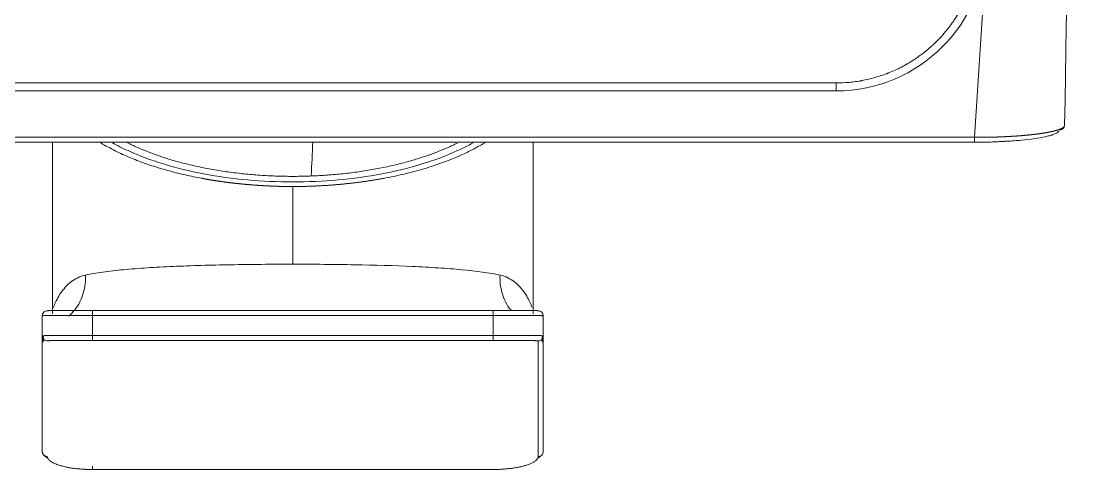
# Model space of a CAD drawing. Header units: millimetres. Extents: x 2433 to 4809, y -10272 to -6912.
# Drawn here: x 3335.7 to 3441.8, y -7351.7 to -7306.9 of the extents above; entities that cross this region are included whole.
import ezdxf

# ---------------------------------------------------------------- set-up
doc = ezdxf.new("R2010")
doc.units = ezdxf.units.MM

msp = doc.modelspace()

# ---------------------------------------------------------------- linework, layer by layer
at = {"linetype": 'Continuous', "lineweight": 13, "extrusion": (-1.22465e-16, -1, 0)}
for p, q in [((3430.8, -7318.46), (3438.3, -7201.64)), ((3416.99, -7313.03), (3272, -7313.03)), ((3416.99, -7313.82), (3416.99, -7313.03)), ((3269.77, -7318.46), (3430.8, -7318.46)), ((3362.76, -7331.14), (3362.76, -7323.37)), ((3342.76, -7336.26), (3342.76, -7338.26)), ((3382.76, -7336.26), (3342.76, -7336.26)), ((3382.76, -7336.26), (3382.76, -7338.26)), ((3382.76, -7338.26), (3342.76, -7338.26)), ((3342.76, -7338.76), (3382.76, -7338.76)), ((3387.26, -7338.8), (3387.26, -7350.35))]:
    msp.add_line(p, q, dxfattribs=at)
at = {"linetype": 'Continuous', "lineweight": 18, "extrusion": (-1.22465e-16, -1, 0)}
for p, q in [((3271.73, -7313.82), (3416.99, -7313.82)), ((3269.43, -7318.95), (3430.94, -7318.95)), ((3338.76, -7318.96), (3338.76, -7336.1)), ((3386.76, -7336.1), (3386.76, -7318.96)), ((3430.8, -7318.95), (3430.8, -7318.95)), ((3382.76, -7335.76), (3342.76, -7335.76)), ((3337.76, -7336.3), (3337.76, -7338.3)), ((3387.76, -7338.3), (3387.76, -7336.3)), ((3382.76, -7351.65), (3342.76, -7351.65))]:
    msp.add_line(p, q, dxfattribs=at)
at = {"linetype": 'Continuous', "lineweight": 18}
msp.add_ellipse((3416.99, -7298.82), major_axis=(15, 0), ratio=0.999848, start_param=4.712389, end_param=6.283185, dxfattribs=at)
at = {"linetype": 'Continuous', "lineweight": 13}
msp.add_ellipse((3361.23, -7305.29), major_axis=(0, 37), ratio=0.102519, start_param=4.23498, end_param=4.334209, dxfattribs=at)
at = {"linetype": 'Continuous', "lineweight": 18}
for points, knots in [([(3439.8, -7317.23), (3440.26, -7290.66), (3440.66, -7267.74), (3441.16, -7238.83), (3441.31, -7230.11), (3441.52, -7218.39), (3441.58, -7214.71), (3441.66, -7210.4), (3441.67, -7209.55), (3441.7, -7208.3), (3441.7, -7207.89), (3441.72, -7207.06), (3441.72, -7206.65), (3441.74, -7205.84), (3441.75, -7205.44), (3441.76, -7204.64), (3441.77, -7204.26), (3441.79, -7203.11), (3441.8, -7202.37), (3441.81, -7201.64)], [0, 0, 0, 0, 0.5, 0.5, 0.75, 0.75, 0.875, 0.875, 0.90625, 0.90625, 0.921875, 0.921875, 0.9375, 0.9375, 0.953125, 0.953125, 0.96875, 0.96875, 1, 1, 1, 1]), ([(3430.8, -7318.46), (3430.81, -7318.46), (3430.84, -7318.46), (3430.89, -7318.46), (3430.94, -7318.46), (3430.98, -7318.46), (3431.03, -7318.46), (3431.08, -7318.46), (3431.13, -7318.46), (3431.17, -7318.46), (3431.22, -7318.46), (3431.27, -7318.46), (3431.32, -7318.46), (3431.37, -7318.46), (3431.41, -7318.46), (3431.46, -7318.46), (3431.51, -7318.46), (3431.56, -7318.46), (3431.61, -7318.46), (3431.66, -7318.46), (3431.71, -7318.46), (3431.75, -7318.46), (3431.8, -7318.46), (3431.85, -7318.46), (3431.9, -7318.46), (3431.95, -7318.46), (3432, -7318.46), (3432.05, -7318.45), (3432.1, -7318.45), (3432.15, -7318.45), (3432.2, -7318.45), (3432.25, -7318.45), (3432.3, -7318.45), (3432.35, -7318.45), (3432.4, -7318.45), (3432.45, -7318.45), (3432.5, -7318.44), (3432.55, -7318.44), (3432.6, -7318.44), (3432.65, -7318.44), (3432.7, -7318.44), (3432.75, -7318.44), (3432.8, -7318.44), (3432.85, -7318.43), (3432.9, -7318.43), (3432.95, -7318.43), (3433, -7318.43), (3433.05, -7318.43), (3433.1, -7318.43), (3433.15, -7318.42), (3433.2, -7318.42), (3433.25, -7318.42), (3433.3, -7318.42), (3433.35, -7318.42), (3433.4, -7318.42), (3433.45, -7318.41), (3433.5, -7318.41), (3433.55, -7318.41), (3433.6, -7318.41), (3433.65, -7318.4), (3433.71, -7318.4), (3433.76, -7318.4), (3433.81, -7318.4), (3433.86, -7318.4), (3433.91, -7318.39), (3433.96, -7318.39), (3434.01, -7318.39), (3434.06, -7318.39), (3434.11, -7318.38), (3434.16, -7318.38), (3434.21, -7318.38), (3434.26, -7318.37), (3434.31, -7318.37), (3434.36, -7318.37), (3434.41, -7318.37), (3434.46, -7318.36), (3434.51, -7318.36), (3434.56, -7318.36), (3434.61, -7318.35), (3434.66, -7318.35), (3434.71, -7318.35), (3434.76, -7318.34), (3434.81, -7318.34), (3434.86, -7318.34), (3434.91, -7318.33), (3434.96, -7318.33), (3435.01, -7318.33), (3435.05, -7318.32), (3435.1, -7318.32), (3435.15, -7318.32), (3435.2, -7318.31), (3435.25, -7318.31), (3435.3, -7318.31), (3435.35, -7318.3), (3435.4, -7318.3), (3435.44, -7318.3), (3435.49, -7318.29), (3435.54, -7318.29), (3435.59, -7318.28), (3435.64, -7318.28), (3435.68, -7318.28), (3435.73, -7318.27), (3435.78, -7318.27), (3435.83, -7318.26), (3435.87, -7318.26), (3435.92, -7318.25), (3435.97, -7318.25), (3436.01, -7318.25), (3436.06, -7318.24), (3436.11, -7318.24), (3436.15, -7318.23), (3436.2, -7318.23), (3436.24, -7318.22), (3436.29, -7318.22), (3436.33, -7318.21), (3436.38, -7318.21), (3436.42, -7318.2), (3436.47, -7318.2), (3436.51, -7318.19), (3436.56, -7318.19), (3436.6, -7318.18), (3436.65, -7318.18), (3436.69, -7318.17), (3436.73, -7318.17), (3436.78, -7318.16), (3436.82, -7318.16), (3436.86, -7318.15), (3436.9, -7318.15), (3436.95, -7318.14), (3436.99, -7318.14), (3437.03, -7318.13), (3437.07, -7318.13), (3437.11, -7318.12), (3437.17, -7318.11), (3437.23, -7318.11), (3437.29, -7318.1), (3437.36, -7318.09), (3437.43, -7318.08), (3437.5, -7318.07), (3437.56, -7318.06), (3437.63, -7318.05), (3437.69, -7318.04), (3437.76, -7318.03), (3437.82, -7318.02), (3437.88, -7318.01), (3437.94, -7318), (3438, -7317.99), (3438.06, -7317.98), (3438.12, -7317.96), (3438.17, -7317.95), (3438.23, -7317.94), (3438.28, -7317.93), (3438.34, -7317.92), (3438.39, -7317.91), (3438.44, -7317.9), (3438.5, -7317.89), (3438.55, -7317.88), (3438.6, -7317.87), (3438.64, -7317.86), (3438.69, -7317.85), (3438.74, -7317.83), (3438.78, -7317.82), (3438.83, -7317.81), (3438.87, -7317.8), (3438.91, -7317.79), (3438.95, -7317.78), (3439, -7317.77), (3439.03, -7317.75), (3439.07, -7317.74), (3439.11, -7317.73), (3439.15, -7317.72), (3439.18, -7317.71), (3439.22, -7317.7), (3439.25, -7317.68), (3439.28, -7317.67), (3439.31, -7317.66), (3439.34, -7317.65), (3439.37, -7317.63), (3439.4, -7317.62), (3439.43, -7317.61), (3439.45, -7317.6), (3439.48, -7317.59), (3439.5, -7317.57), (3439.52, -7317.56), (3439.55, -7317.55), (3439.57, -7317.54), (3439.59, -7317.52), (3439.61, -7317.51), (3439.62, -7317.5), (3439.64, -7317.48), (3439.66, -7317.47), (3439.67, -7317.46), (3439.69, -7317.45), (3439.7, -7317.43), (3439.71, -7317.42), (3439.72, -7317.41), (3439.74, -7317.39), (3439.75, -7317.38), (3439.75, -7317.37), (3439.76, -7317.36), (3439.76, -7317.36)], [0, 0, 0, 0, 0.00352, 0.00705, 0.010589, 0.014138, 0.017698, 0.021266, 0.024845, 0.028432, 0.03203, 0.035636, 0.039252, 0.042878, 0.046512, 0.050156, 0.053809, 0.057471, 0.061141, 0.064821, 0.068509, 0.072207, 0.075913, 0.079628, 0.083351, 0.087083, 0.090823, 0.094572, 0.098329, 0.102095, 0.105869, 0.109651, 0.113442, 0.117241, 0.121047, 0.124862, 0.128685, 0.132516, 0.136355, 0.140202, 0.144057, 0.147919, 0.15179, 0.155668, 0.159554, 0.163447, 0.167349, 0.171258, 0.175174, 0.179099, 0.183031, 0.18697, 0.190917, 0.194871, 0.198833, 0.202803, 0.20678, 0.210764, 0.214756, 0.218756, 0.222763, 0.226777, 0.230799, 0.234828, 0.238865, 0.242909, 0.24696, 0.251019, 0.255086, 0.25916, 0.263241, 0.26733, 0.271426, 0.275529, 0.279639, 0.283756, 0.28788, 0.292011, 0.296148, 0.300292, 0.304442, 0.308599, 0.312762, 0.316931, 0.321106, 0.325287, 0.329474, 0.333667, 0.337866, 0.34207, 0.346279, 0.350494, 0.354715, 0.35894, 0.363171, 0.367406, 0.371646, 0.375892, 0.380142, 0.384396, 0.388655, 0.392918, 0.397186, 0.401458, 0.405734, 0.410014, 0.414298, 0.418586, 0.422877, 0.427173, 0.431471, 0.435774, 0.440079, 0.444388, 0.4487, 0.453015, 0.457334, 0.461655, 0.465979, 0.470306, 0.474636, 0.478968, 0.483303, 0.48764, 0.49198, 0.496322, 0.500666, 0.505013, 0.509362, 0.513712, 0.518065, 0.52242, 0.526776, 0.531135, 0.538623, 0.54611, 0.553596, 0.561081, 0.568564, 0.576044, 0.583522, 0.590997, 0.598469, 0.605937, 0.613401, 0.62086, 0.628315, 0.635763, 0.643206, 0.650643, 0.658073, 0.665495, 0.67291, 0.680316, 0.687713, 0.695101, 0.702479, 0.709846, 0.717203, 0.724548, 0.731881, 0.739201, 0.746508, 0.753801, 0.761081, 0.768345, 0.775594, 0.782828, 0.790044, 0.797244, 0.804427, 0.811592, 0.818738, 0.825866, 0.832976, 0.840068, 0.847141, 0.854196, 0.861233, 0.868252, 0.875252, 0.882233, 0.889195, 0.896139, 0.903063, 0.909968, 0.916854, 0.92372, 0.930565, 0.937391, 0.944196, 0.950981, 0.957744, 0.964487, 0.971207, 0.977906, 0.984582, 0.991236, 0.997866, 1, 1, 1, 1]), ([(3430.8, -7318.95), (3430.92, -7318.95), (3431.13, -7318.95), (3431.54, -7318.94), (3431.7, -7318.94), (3431.96, -7318.94), (3432.05, -7318.94), (3432.19, -7318.93), (3432.26, -7318.93), (3432.35, -7318.93), (3432.4, -7318.93), (3432.42, -7318.93), (3432.43, -7318.93), (3432.44, -7318.93), (3432.44, -7318.93), (3432.65, -7318.92), (3432.89, -7318.91), (3433.29, -7318.89), (3433.43, -7318.89), (3433.64, -7318.88), (3433.75, -7318.87), (3433.89, -7318.86), (3433.95, -7318.86), (3433.98, -7318.86), (3434, -7318.86), (3434.01, -7318.86), (3434.54, -7318.82), (3435.04, -7318.79), (3435.97, -7318.7), (3436.4, -7318.65), (3437.19, -7318.53), (3437.55, -7318.47), (3438.01, -7318.37), (3438.22, -7318.32), (3438.44, -7318.25), (3438.55, -7318.22), (3438.6, -7318.2), (3438.62, -7318.2), (3438.63, -7318.19), (3438.64, -7318.19), (3438.64, -7318.19), (3438.73, -7318.16), (3438.82, -7318.12), (3438.94, -7318.07), (3438.98, -7318.05), (3439.04, -7318.01), (3439.07, -7318), (3439.1, -7317.98), (3439.11, -7317.97), (3439.12, -7317.96), (3439.12, -7317.96), (3439.13, -7317.96), (3439.13, -7317.96), (3439.19, -7317.91), (3439.23, -7317.87), (3439.25, -7317.84)], [0, 0, 0, 0, 0.067622, 0.067622, 0.101434, 0.101434, 0.118339, 0.118339, 0.126792, 0.131018, 0.133132, 0.134188, 0.134716, 0.134716, 0.135245, 0.135245, 0.202867, 0.202867, 0.236678, 0.236678, 0.253584, 0.262037, 0.266263, 0.268376, 0.268376, 0.27049, 0.27049, 0.405734, 0.405734, 0.540979, 0.540979, 0.676224, 0.676224, 0.743846, 0.777658, 0.794563, 0.803016, 0.807242, 0.809356, 0.809356, 0.811469, 0.811469, 0.879091, 0.879091, 0.912902, 0.912902, 0.929808, 0.938261, 0.942487, 0.9446, 0.945657, 0.945657, 0.946714, 0.946714, 1, 1, 1, 1]), ([(3439.3, -7317.72), (3439.35, -7317.72), (3439.48, -7317.7), (3439.66, -7317.59), (3439.73, -7317.47), (3439.78, -7317.35), (3439.8, -7317.29), (3439.8, -7317.23)], [0, 0, 0, 0, 0.25, 0.5, 0.75, 0.75, 1, 1, 1, 1]), ([(3338.26, -7335.8), (3338.2, -7335.8), (3338.07, -7335.82), (3337.89, -7335.93), (3337.78, -7336.11), (3337.76, -7336.24), (3337.76, -7336.3)], [0, 0, 0, 0, 0.249368, 0.499579, 0.749789, 1, 1, 1, 1]), ([(3342.76, -7335.76), (3342.75, -7335.76), (3342.72, -7335.76), (3342.69, -7335.76), (3342.66, -7335.76), (3342.63, -7335.76), (3342.59, -7335.76), (3342.56, -7335.76), (3342.52, -7335.76), (3342.49, -7335.76), (3342.45, -7335.76), (3342.41, -7335.76), (3342.38, -7335.76), (3342.34, -7335.76), (3342.3, -7335.76), (3342.26, -7335.76), (3342.22, -7335.76), (3342.18, -7335.76), (3342.14, -7335.76), (3342.1, -7335.76), (3342.05, -7335.76), (3342.01, -7335.76), (3341.97, -7335.76), (3341.92, -7335.76), (3341.88, -7335.76), (3341.84, -7335.76), (3341.79, -7335.76), (3341.74, -7335.76), (3341.7, -7335.76), (3341.65, -7335.76), (3341.6, -7335.76), (3341.55, -7335.76), (3341.51, -7335.76), (3341.46, -7335.76), (3341.41, -7335.76), (3341.36, -7335.76), (3341.31, -7335.76), (3341.26, -7335.76), (3341.21, -7335.76), (3341.15, -7335.76), (3341.1, -7335.76), (3340.93, -7335.76), (3340.64, -7335.76), (3340.26, -7335.76), (3339.89, -7335.76), (3339.63, -7335.76), (3339.44, -7335.76), (3339.32, -7335.76), (3339.21, -7335.76), (3339.1, -7335.77), (3339.02, -7335.77), (3338.95, -7335.77), (3338.89, -7335.77), (3338.8, -7335.77), (3338.69, -7335.77), (3338.59, -7335.77), (3338.5, -7335.78), (3338.42, -7335.78), (3338.35, -7335.78), (3338.32, -7335.79), (3338.3, -7335.79), (3338.29, -7335.79), (3338.29, -7335.79)], [0, 0, 0, 0, 0.004778, 0.009653, 0.014626, 0.019696, 0.024863, 0.030128, 0.03549, 0.040949, 0.046506, 0.05216, 0.057912, 0.06376, 0.069706, 0.075749, 0.081889, 0.088127, 0.094461, 0.100893, 0.107423, 0.114049, 0.120773, 0.127594, 0.134512, 0.141528, 0.148641, 0.155851, 0.163159, 0.170563, 0.178066, 0.185665, 0.193362, 0.201156, 0.209047, 0.217036, 0.225122, 0.233306, 0.241586, 0.249964, 0.258439, 0.267012, 0.335403, 0.403724, 0.47198, 0.540208, 0.567717, 0.595193, 0.622639, 0.650058, 0.677451, 0.688975, 0.70834, 0.735553, 0.770624, 0.813555, 0.853761, 0.893965, 0.934162, 0.974347, 0.988598, 1, 1, 1, 1]), ([(3387.21, -7335.79), (3387.2, -7335.79), (3387.2, -7335.79), (3387.19, -7335.79), (3387.18, -7335.79), (3387.18, -7335.79), (3387.17, -7335.79), (3387.16, -7335.78), (3387.15, -7335.78), (3387.13, -7335.78), (3387.12, -7335.78), (3387.11, -7335.78), (3387.09, -7335.78), (3387.08, -7335.78), (3387.06, -7335.78), (3387.05, -7335.78), (3387.03, -7335.78), (3387.01, -7335.78), (3386.99, -7335.78), (3386.97, -7335.78), (3386.95, -7335.78), (3386.93, -7335.77), (3386.9, -7335.77), (3386.88, -7335.77), (3386.85, -7335.77), (3386.83, -7335.77), (3386.8, -7335.77), (3386.77, -7335.77), (3386.74, -7335.77), (3386.7, -7335.77), (3386.67, -7335.77), (3386.64, -7335.77), (3386.6, -7335.77), (3386.56, -7335.77), (3386.52, -7335.77), (3386.48, -7335.77), (3386.44, -7335.77), (3386.4, -7335.77), (3386.36, -7335.76), (3386.31, -7335.76), (3386.26, -7335.76), (3386.21, -7335.76), (3386.16, -7335.76), (3386.11, -7335.76), (3386.05, -7335.76), (3386, -7335.76), (3385.94, -7335.76), (3385.88, -7335.76), (3385.82, -7335.76), (3385.76, -7335.76), (3385.69, -7335.76), (3385.62, -7335.76), (3385.54, -7335.76), (3385.46, -7335.76), (3385.37, -7335.76), (3385.23, -7335.76), (3385.01, -7335.76), (3384.66, -7335.76), (3384.37, -7335.76), (3384.2, -7335.76), (3384.19, -7335.76), (3384.18, -7335.76), (3384.17, -7335.76), (3384.16, -7335.76), (3384.15, -7335.76), (3384.14, -7335.76), (3384.12, -7335.76), (3384.1, -7335.76), (3384.09, -7335.76), (3384.07, -7335.76), (3384.05, -7335.76), (3384.03, -7335.76), (3384.01, -7335.76), (3383.98, -7335.76), (3383.96, -7335.76), (3383.93, -7335.76), (3383.9, -7335.76), (3383.88, -7335.76), (3383.85, -7335.76), (3383.82, -7335.76), (3383.78, -7335.76), (3383.75, -7335.76), (3383.72, -7335.76), (3383.68, -7335.76), (3383.64, -7335.76), (3383.6, -7335.76), (3383.56, -7335.76), (3383.52, -7335.76), (3383.48, -7335.76), (3383.44, -7335.76), (3383.39, -7335.76), (3383.35, -7335.76), (3383.3, -7335.76), (3383.25, -7335.76), (3383.2, -7335.76), (3383.15, -7335.76), (3383.1, -7335.76), (3383.04, -7335.76), (3382.99, -7335.76), (3382.93, -7335.76), (3382.87, -7335.76), (3382.82, -7335.76), (3382.78, -7335.76), (3382.76, -7335.76)], [0, 0, 0, 0, 0.004939, 0.01221, 0.019612, 0.027144, 0.034807, 0.0426, 0.050524, 0.058578, 0.066763, 0.075078, 0.083524, 0.0921, 0.100806, 0.109643, 0.11861, 0.127707, 0.136934, 0.146292, 0.15578, 0.165398, 0.175146, 0.185024, 0.195032, 0.20517, 0.215437, 0.225834, 0.23636, 0.247016, 0.257801, 0.268715, 0.279758, 0.290929, 0.30223, 0.313659, 0.325218, 0.336905, 0.348721, 0.360665, 0.372739, 0.384942, 0.397275, 0.409738, 0.42233, 0.435054, 0.447909, 0.460897, 0.474017, 0.48727, 0.500658, 0.516013, 0.531372, 0.546736, 0.562104, 0.583758, 0.625453, 0.687214, 0.769038, 0.770166, 0.771486, 0.772997, 0.774701, 0.776596, 0.778684, 0.780963, 0.783433, 0.786096, 0.788951, 0.791997, 0.795235, 0.798665, 0.802287, 0.8061, 0.810105, 0.814302, 0.818691, 0.823271, 0.828043, 0.833006, 0.838162, 0.843508, 0.849046, 0.854776, 0.860697, 0.866809, 0.873113, 0.879608, 0.886294, 0.893172, 0.900241, 0.907501, 0.914953, 0.922596, 0.93043, 0.938455, 0.946672, 0.95508, 0.96368, 0.972472, 0.981456, 0.990632, 1, 1, 1, 1]), ([(3387.76, -7336.3), (3387.76, -7336.24), (3387.73, -7336.11), (3387.62, -7335.93), (3387.44, -7335.82), (3387.31, -7335.8), (3387.26, -7335.8)], [0, 0, 0, 0, 0.250144, 0.50029, 0.750436, 1, 1, 1, 1]), ([(3342.76, -7336.26), (3342.54, -7336.26), (3342.33, -7336.26), (3341.92, -7336.26), (3341.72, -7336.26), (3341.34, -7336.26), (3341.15, -7336.26), (3340.78, -7336.26), (3340.61, -7336.26), (3340.28, -7336.26), (3340.12, -7336.26), (3339.81, -7336.26), (3339.67, -7336.26), (3339.4, -7336.26), (3339.28, -7336.26), (3339.04, -7336.27), (3338.93, -7336.27), (3338.73, -7336.27), (3338.64, -7336.27), (3338.47, -7336.27), (3338.39, -7336.27), (3338.25, -7336.27), (3338.19, -7336.28), (3338.08, -7336.28), (3338.03, -7336.28), (3337.94, -7336.28), (3337.91, -7336.28), (3337.87, -7336.28), (3337.86, -7336.29), (3337.85, -7336.29)], [0, 0, 0, 0, 0.075023, 0.075023, 0.150046, 0.150046, 0.225069, 0.225069, 0.300092, 0.300092, 0.375115, 0.375115, 0.450138, 0.450138, 0.525161, 0.525161, 0.600184, 0.600184, 0.675207, 0.675207, 0.75023, 0.75023, 0.825253, 0.825253, 0.900276, 0.900276, 0.975299, 0.975299, 1, 1, 1, 1]), ([(3387.66, -7336.29), (3387.66, -7336.29), (3387.65, -7336.29), (3387.64, -7336.28), (3387.63, -7336.28), (3387.63, -7336.28), (3387.62, -7336.28), (3387.61, -7336.28), (3387.6, -7336.28), (3387.59, -7336.28), (3387.58, -7336.28), (3387.56, -7336.28), (3387.55, -7336.28), (3387.54, -7336.28), (3387.53, -7336.28), (3387.52, -7336.28), (3387.5, -7336.28), (3387.49, -7336.28), (3387.48, -7336.28), (3387.46, -7336.28), (3387.45, -7336.28), (3387.43, -7336.28), (3387.42, -7336.28), (3387.4, -7336.28), (3387.39, -7336.28), (3387.37, -7336.28), (3387.35, -7336.28), (3387.34, -7336.28), (3387.32, -7336.27), (3387.3, -7336.27), (3387.28, -7336.27), (3387.26, -7336.27), (3387.24, -7336.27), (3387.22, -7336.27), (3387.2, -7336.27), (3387.18, -7336.27), (3387.16, -7336.27), (3387.14, -7336.27), (3387.12, -7336.27), (3387.09, -7336.27), (3387.07, -7336.27), (3387.05, -7336.27), (3387.02, -7336.27), (3387, -7336.27), (3386.97, -7336.27), (3386.95, -7336.27), (3386.92, -7336.27), (3386.9, -7336.27), (3386.87, -7336.27), (3386.84, -7336.27), (3386.81, -7336.27), (3386.79, -7336.27), (3386.76, -7336.27), (3386.73, -7336.27), (3386.7, -7336.27), (3386.67, -7336.27), (3386.64, -7336.27), (3386.61, -7336.27), (3386.57, -7336.27), (3386.54, -7336.27), (3386.51, -7336.27), (3386.48, -7336.27), (3386.44, -7336.26), (3386.41, -7336.26), (3386.37, -7336.26), (3386.34, -7336.26), (3386.3, -7336.26), (3386.27, -7336.26), (3386.23, -7336.26), (3386.19, -7336.26), (3386.16, -7336.26), (3386.12, -7336.26), (3386.08, -7336.26), (3386.04, -7336.26), (3386, -7336.26), (3385.96, -7336.26), (3385.92, -7336.26), (3385.88, -7336.26), (3385.84, -7336.26), (3385.79, -7336.26), (3385.75, -7336.26), (3385.71, -7336.26), (3385.67, -7336.26), (3385.62, -7336.26), (3385.58, -7336.26), (3385.53, -7336.26), (3385.49, -7336.26), (3385.44, -7336.26), (3385.39, -7336.26), (3385.35, -7336.26), (3385.3, -7336.26), (3385.25, -7336.26), (3385.2, -7336.26), (3385.16, -7336.26), (3385.11, -7336.26), (3385.06, -7336.26), (3385.01, -7336.26), (3384.96, -7336.26), (3384.91, -7336.26), (3384.85, -7336.26), (3384.8, -7336.26), (3384.75, -7336.26), (3384.7, -7336.26), (3384.64, -7336.26), (3384.59, -7336.26), (3384.54, -7336.26), (3384.48, -7336.26), (3384.43, -7336.26), (3384.37, -7336.26), (3384.32, -7336.26), (3384.26, -7336.26), (3384.2, -7336.26), (3384.15, -7336.26), (3384.09, -7336.26), (3384.03, -7336.26), (3383.98, -7336.26), (3383.92, -7336.26), (3383.86, -7336.26), (3383.8, -7336.26), (3383.74, -7336.26), (3383.68, -7336.26), (3383.62, -7336.26), (3383.56, -7336.26), (3383.5, -7336.26), (3383.44, -7336.26), (3383.38, -7336.26), (3383.32, -7336.26), (3383.26, -7336.26), (3383.19, -7336.26), (3383.13, -7336.26), (3383.07, -7336.26), (3383.01, -7336.26), (3382.95, -7336.26), (3382.88, -7336.26), (3382.82, -7336.26), (3382.78, -7336.26), (3382.76, -7336.26)], [0, 0, 0, 0, 0.005625, 0.011356, 0.017112, 0.022896, 0.028705, 0.034541, 0.040404, 0.046293, 0.052209, 0.05815, 0.064119, 0.070114, 0.076135, 0.082183, 0.088257, 0.094358, 0.100485, 0.106638, 0.112818, 0.119025, 0.125258, 0.131517, 0.137803, 0.144116, 0.150454, 0.15682, 0.163211, 0.169629, 0.176074, 0.182545, 0.189043, 0.195567, 0.202117, 0.208694, 0.215297, 0.221927, 0.228583, 0.235266, 0.241975, 0.248711, 0.255473, 0.262262, 0.269077, 0.275918, 0.282786, 0.28968, 0.296601, 0.303548, 0.310522, 0.317522, 0.324549, 0.331602, 0.338682, 0.345788, 0.35292, 0.360079, 0.367265, 0.374477, 0.381715, 0.38898, 0.396271, 0.403589, 0.410933, 0.418304, 0.425701, 0.433124, 0.440574, 0.448051, 0.455554, 0.463083, 0.470639, 0.478221, 0.48583, 0.493465, 0.501127, 0.508815, 0.51653, 0.524271, 0.532038, 0.539832, 0.547652, 0.555499, 0.563373, 0.571273, 0.579199, 0.587152, 0.595131, 0.603136, 0.611169, 0.619227, 0.627312, 0.635424, 0.643562, 0.651726, 0.659917, 0.668134, 0.676378, 0.684648, 0.692945, 0.701268, 0.709618, 0.717994, 0.726396, 0.734825, 0.743281, 0.751763, 0.760271, 0.768806, 0.777367, 0.785955, 0.794569, 0.80321, 0.811877, 0.820571, 0.829291, 0.838037, 0.84681, 0.85561, 0.864436, 0.873288, 0.882167, 0.891072, 0.900004, 0.908962, 0.917947, 0.926958, 0.935996, 0.94506, 0.95415, 0.963267, 0.972411, 0.981581, 0.990777, 1, 1, 1, 1]), ([(3337.88, -7338.27), (3337.88, -7338.31), (3337.87, -7338.36), (3337.85, -7338.58), (3337.85, -7338.76), (3337.85, -7338.94)], [0, 0, 0, 0, 0.209173, 0.209173, 1, 1, 1, 1]), ([(3387.67, -7338.94), (3387.67, -7338.76), (3387.66, -7338.58), (3387.64, -7338.36), (3387.64, -7338.31), (3387.63, -7338.27)], [0, 0, 0, 0, 0.790865, 0.790865, 1, 1, 1, 1]), ([(3338.26, -7338.8), (3338.26, -7338.8), (3338.26, -7338.8), (3338.26, -7338.8), (3338.26, -7338.8), (3338.26, -7338.8), (3338.26, -7338.8), (3338.26, -7338.8), (3338.26, -7338.8), (3338.26, -7338.79), (3338.27, -7338.79), (3338.27, -7338.79), (3338.27, -7338.79), (3338.27, -7338.79), (3338.28, -7338.79), (3338.28, -7338.79), (3338.28, -7338.79), (3338.29, -7338.79), (3338.29, -7338.79), (3338.3, -7338.79), (3338.3, -7338.79), (3338.31, -7338.79), (3338.31, -7338.79), (3338.32, -7338.79), (3338.32, -7338.79), (3338.33, -7338.79), (3338.33, -7338.79), (3338.34, -7338.79), (3338.36, -7338.78), (3338.39, -7338.78), (3338.43, -7338.78), (3338.5, -7338.78), (3338.59, -7338.77), (3338.7, -7338.77), (3338.84, -7338.77), (3339.01, -7338.77), (3339.21, -7338.76), (3339.4, -7338.76), (3339.56, -7338.76), (3339.72, -7338.76), (3339.94, -7338.76), (3340.19, -7338.76), (3340.44, -7338.76), (3340.64, -7338.76), (3340.84, -7338.76), (3341.03, -7338.76), (3341.23, -7338.76), (3341.43, -7338.76), (3341.65, -7338.76), (3341.87, -7338.76), (3342.07, -7338.76), (3342.24, -7338.76), (3342.39, -7338.76), (3342.52, -7338.76), (3342.62, -7338.76), (3342.7, -7338.76), (3342.74, -7338.76), (3342.76, -7338.76)], [0, 0, 0, 0, 0.004747, 0.009491, 0.014233, 0.018972, 0.023708, 0.028442, 0.033174, 0.037904, 0.042632, 0.047357, 0.05208, 0.056802, 0.061521, 0.066238, 0.070954, 0.075667, 0.080379, 0.085089, 0.089798, 0.094504, 0.099209, 0.103913, 0.108615, 0.113315, 0.118014, 0.122711, 0.134885, 0.153369, 0.178156, 0.209237, 0.246603, 0.284434, 0.326109, 0.371612, 0.428241, 0.470047, 0.497067, 0.521976, 0.563871, 0.622818, 0.656702, 0.689009, 0.719729, 0.748851, 0.778592, 0.809469, 0.841475, 0.874606, 0.90317, 0.928179, 0.949636, 0.967545, 0.981908, 0.992727, 1, 1, 1, 1]), ([(3382.76, -7338.76), (3382.77, -7338.76), (3382.79, -7338.76), (3382.82, -7338.76), (3382.86, -7338.76), (3382.89, -7338.76), (3382.92, -7338.76), (3382.96, -7338.76), (3382.99, -7338.76), (3383.02, -7338.76), (3383.06, -7338.76), (3383.09, -7338.76), (3383.12, -7338.76), (3383.16, -7338.76), (3383.19, -7338.76), (3383.22, -7338.76), (3383.26, -7338.76), (3383.29, -7338.76), (3383.32, -7338.76), (3383.36, -7338.76), (3383.39, -7338.76), (3383.42, -7338.76), (3383.46, -7338.76), (3383.49, -7338.76), (3383.52, -7338.76), (3383.56, -7338.76), (3383.59, -7338.76), (3383.68, -7338.76), (3383.82, -7338.76), (3384.01, -7338.76), (3384.2, -7338.76), (3384.45, -7338.76), (3384.76, -7338.76), (3385.11, -7338.76), (3385.41, -7338.76), (3385.64, -7338.76), (3385.81, -7338.76), (3385.91, -7338.76), (3386.01, -7338.76), (3386.14, -7338.76), (3386.32, -7338.76), (3386.5, -7338.77), (3386.65, -7338.77), (3386.76, -7338.77), (3386.85, -7338.77), (3386.91, -7338.77), (3386.94, -7338.78), (3386.95, -7338.78), (3386.96, -7338.78), (3386.97, -7338.78), (3386.98, -7338.78), (3386.99, -7338.78), (3387, -7338.78), (3387.01, -7338.78), (3387.02, -7338.78), (3387.03, -7338.78), (3387.04, -7338.78), (3387.05, -7338.78), (3387.06, -7338.78), (3387.07, -7338.78), (3387.08, -7338.78), (3387.09, -7338.78), (3387.1, -7338.78), (3387.11, -7338.78), (3387.12, -7338.78), (3387.13, -7338.78), (3387.14, -7338.78), (3387.15, -7338.78), (3387.16, -7338.78), (3387.17, -7338.79), (3387.18, -7338.79), (3387.19, -7338.79), (3387.2, -7338.79), (3387.21, -7338.79), (3387.21, -7338.79), (3387.22, -7338.79), (3387.23, -7338.79), (3387.23, -7338.79), (3387.24, -7338.79), (3387.24, -7338.79), (3387.25, -7338.79), (3387.25, -7338.8), (3387.25, -7338.8), (3387.25, -7338.8), (3387.26, -7338.8), (3387.26, -7338.8), (3387.26, -7338.8)], [0, 0, 0, 0, 0.004757, 0.009511, 0.014264, 0.019015, 0.023765, 0.028512, 0.033259, 0.038004, 0.042747, 0.047489, 0.05223, 0.056969, 0.061707, 0.066444, 0.07118, 0.075915, 0.080649, 0.085382, 0.090113, 0.094844, 0.099574, 0.104303, 0.109031, 0.113759, 0.118486, 0.123211, 0.151374, 0.179744, 0.208323, 0.237109, 0.291908, 0.351445, 0.404814, 0.447062, 0.478231, 0.49834, 0.509473, 0.535682, 0.576987, 0.633435, 0.667535, 0.69947, 0.72923, 0.756808, 0.760299, 0.763924, 0.767682, 0.771572, 0.775596, 0.779753, 0.784043, 0.788465, 0.793021, 0.797709, 0.802531, 0.807485, 0.812572, 0.817792, 0.823144, 0.82863, 0.834247, 0.839998, 0.845881, 0.851897, 0.858045, 0.864325, 0.870738, 0.877284, 0.883961, 0.890771, 0.897713, 0.904787, 0.911994, 0.919332, 0.926803, 0.934406, 0.942142, 0.950009, 0.958009, 0.966142, 0.974407, 0.982805, 0.991336, 1, 1, 1, 1]), ([(3337.76, -7349.87), (3337.76, -7350.06), (3337.92, -7350.28), (3338.24, -7350.48), (3338.3, -7350.52)], [0, 0, 0, 0, 0.841529, 1, 1, 1, 1]), ([(3342.76, -7351.65), (3342.74, -7351.65), (3342.72, -7351.65), (3342.69, -7351.65), (3342.66, -7351.65), (3342.62, -7351.65), (3342.59, -7351.65), (3342.55, -7351.65), (3342.52, -7351.65), (3342.49, -7351.65), (3342.45, -7351.65), (3342.42, -7351.65), (3342.39, -7351.65), (3342.35, -7351.65), (3342.32, -7351.65), (3342.29, -7351.65), (3342.25, -7351.64), (3342.22, -7351.64), (3342.19, -7351.64), (3342.15, -7351.64), (3342.12, -7351.64), (3342.09, -7351.64), (3342.06, -7351.64), (3342.02, -7351.63), (3341.99, -7351.63), (3341.96, -7351.63), (3341.92, -7351.63), (3341.84, -7351.62), (3341.7, -7351.62), (3341.5, -7351.6), (3341.31, -7351.58), (3341.06, -7351.56), (3340.75, -7351.52), (3340.41, -7351.46), (3340.1, -7351.4), (3339.87, -7351.34), (3339.7, -7351.3), (3339.6, -7351.27), (3339.5, -7351.24), (3339.38, -7351.2), (3339.19, -7351.14), (3339.01, -7351.07), (3338.86, -7350.99), (3338.75, -7350.94), (3338.66, -7350.88), (3338.6, -7350.84), (3338.57, -7350.82), (3338.56, -7350.82), (3338.55, -7350.81), (3338.54, -7350.8), (3338.53, -7350.79), (3338.52, -7350.79), (3338.51, -7350.78), (3338.5, -7350.77), (3338.49, -7350.76), (3338.48, -7350.75), (3338.47, -7350.74), (3338.46, -7350.73), (3338.45, -7350.72), (3338.44, -7350.71), (3338.43, -7350.7), (3338.42, -7350.69), (3338.41, -7350.68), (3338.4, -7350.67), (3338.39, -7350.66), (3338.38, -7350.65), (3338.37, -7350.63), (3338.36, -7350.62), (3338.35, -7350.61), (3338.34, -7350.6), (3338.33, -7350.58), (3338.32, -7350.57), (3338.31, -7350.55), (3338.31, -7350.54), (3338.3, -7350.53), (3338.29, -7350.51), (3338.29, -7350.5), (3338.28, -7350.48), (3338.27, -7350.47), (3338.27, -7350.45), (3338.27, -7350.43), (3338.26, -7350.42), (3338.26, -7350.4), (3338.26, -7350.39), (3338.26, -7350.37), (3338.26, -7350.36), (3338.26, -7350.35)], [0, 0, 0, 0, 0.004757, 0.009511, 0.014264, 0.019015, 0.023765, 0.028512, 0.033259, 0.038004, 0.042747, 0.047489, 0.05223, 0.056969, 0.061707, 0.066444, 0.07118, 0.075915, 0.080649, 0.085382, 0.090113, 0.094844, 0.099574, 0.104303, 0.109031, 0.113759, 0.118486, 0.123211, 0.151374, 0.179744, 0.208322, 0.237109, 0.291908, 0.351445, 0.404814, 0.447062, 0.478231, 0.49834, 0.509473, 0.535682, 0.576987, 0.633435, 0.667535, 0.69947, 0.72923, 0.756808, 0.760299, 0.763924, 0.767682, 0.771572, 0.775596, 0.779753, 0.784043, 0.788465, 0.793021, 0.797709, 0.802531, 0.807485, 0.812572, 0.817792, 0.823145, 0.82863, 0.834248, 0.839998, 0.845881, 0.851897, 0.858045, 0.864326, 0.870739, 0.877284, 0.883961, 0.890771, 0.897713, 0.904787, 0.911994, 0.919333, 0.926803, 0.934407, 0.942142, 0.950009, 0.958009, 0.966142, 0.974407, 0.982805, 0.991336, 1, 1, 1, 1]), ([(3387.26, -7350.35), (3387.26, -7350.35), (3387.26, -7350.36), (3387.26, -7350.37), (3387.25, -7350.38), (3387.25, -7350.39), (3387.25, -7350.4), (3387.25, -7350.41), (3387.25, -7350.42), (3387.25, -7350.43), (3387.25, -7350.44), (3387.24, -7350.45), (3387.24, -7350.45), (3387.24, -7350.46), (3387.24, -7350.47), (3387.23, -7350.48), (3387.23, -7350.49), (3387.22, -7350.5), (3387.22, -7350.51), (3387.22, -7350.52), (3387.21, -7350.53), (3387.21, -7350.54), (3387.2, -7350.55), (3387.2, -7350.56), (3387.19, -7350.57), (3387.19, -7350.58), (3387.18, -7350.59), (3387.17, -7350.6), (3387.15, -7350.62), (3387.12, -7350.66), (3387.08, -7350.71), (3387.01, -7350.77), (3386.92, -7350.84), (3386.81, -7350.91), (3386.68, -7350.98), (3386.5, -7351.07), (3386.3, -7351.15), (3386.11, -7351.21), (3385.96, -7351.26), (3385.8, -7351.3), (3385.57, -7351.36), (3385.32, -7351.42), (3385.07, -7351.46), (3384.87, -7351.5), (3384.68, -7351.53), (3384.48, -7351.55), (3384.29, -7351.57), (3384.08, -7351.59), (3383.86, -7351.61), (3383.65, -7351.63), (3383.45, -7351.64), (3383.27, -7351.64), (3383.12, -7351.65), (3382.99, -7351.65), (3382.89, -7351.65), (3382.82, -7351.65), (3382.77, -7351.65), (3382.76, -7351.65)], [0, 0, 0, 0, 0.004747, 0.009491, 0.014232, 0.018972, 0.023708, 0.028442, 0.033174, 0.037904, 0.042632, 0.047357, 0.05208, 0.056802, 0.061521, 0.066238, 0.070954, 0.075667, 0.080379, 0.085089, 0.089797, 0.094504, 0.099209, 0.103913, 0.108615, 0.113315, 0.118014, 0.122711, 0.134885, 0.153369, 0.178156, 0.209237, 0.246603, 0.284434, 0.326109, 0.371612, 0.428241, 0.470048, 0.497067, 0.521976, 0.563871, 0.622818, 0.656702, 0.689009, 0.719729, 0.748851, 0.778592, 0.809469, 0.841475, 0.874606, 0.90317, 0.928179, 0.949636, 0.967545, 0.981908, 0.992727, 1, 1, 1, 1]), ([(3387.28, -7350.48), (3387.31, -7350.46), (3387.43, -7350.38), (3387.52, -7350.3), (3387.58, -7350.25)], [0, 0, 0, 0, 0.246562, 1, 1, 1, 1]), ([(3342.76, -7351.32), (3342.76, -7351.38), (3342.76, -7351.5), (3342.76, -7351.63), (3342.76, -7351.69), (3342.76, -7351.67), (3342.76, -7351.65)], [0, 0, 0, 0, 0.249992, 0.499995, 0.749997, 1, 1, 1, 1])]:
    msp.add_open_spline(points, degree=3, knots=knots, dxfattribs=at)
at = {"linetype": 'Continuous', "lineweight": 13}
for points, knots in [([(3416.99, -7313.03), (3417.42, -7313.03), (3418.07, -7313), (3418.82, -7312.91), (3419.2, -7312.86), (3419.38, -7312.83), (3419.46, -7312.81), (3419.52, -7312.8), (3419.54, -7312.8), (3420.02, -7312.71), (3420.69, -7312.55), (3421.46, -7312.31), (3421.84, -7312.18), (3422.03, -7312.11), (3422.11, -7312.08), (3422.16, -7312.05), (3422.19, -7312.04), (3422.66, -7311.86), (3423.31, -7311.56), (3424.05, -7311.16), (3424.4, -7310.94), (3424.56, -7310.85), (3424.66, -7310.78), (3424.71, -7310.75), (3425.58, -7310.18), (3426.34, -7309.56), (3427.37, -7308.53), (3427.87, -7307.98), (3428.39, -7307.31), (3428.63, -7306.96), (3428.74, -7306.81), (3428.81, -7306.7), (3428.84, -7306.65), (3429.14, -7306.2), (3429.5, -7305.58), (3429.86, -7304.83), (3430.03, -7304.45), (3430.11, -7304.25), (3430.15, -7304.17), (3430.17, -7304.11), (3430.18, -7304.09), (3430.36, -7303.63), (3430.58, -7302.98), (3430.78, -7302.2), (3430.87, -7301.81), (3430.91, -7301.61), (3430.93, -7301.53), (3430.94, -7301.47), (3430.95, -7301.44), (3431.11, -7300.56), (3431.19, -7299.7), (3431.19, -7298.83)], [0, 0, 0, 0, 0.0625, 0.09375, 0.109375, 0.117187, 0.121094, 0.121094, 0.125, 0.125, 0.1875, 0.21875, 0.234375, 0.242187, 0.246094, 0.246094, 0.25, 0.25, 0.3125, 0.34375, 0.359375, 0.367187, 0.367187, 0.375, 0.375, 0.5, 0.5, 0.5625, 0.59375, 0.609375, 0.617187, 0.617187, 0.625, 0.625, 0.6875, 0.71875, 0.734375, 0.742188, 0.746094, 0.746094, 0.75, 0.75, 0.8125, 0.84375, 0.859375, 0.867188, 0.871094, 0.871094, 0.875, 0.875, 1, 1, 1, 1]), ([(3362.76, -7323.37), (3362.73, -7323.37), (3362.68, -7323.37), (3362.6, -7323.37), (3362.52, -7323.37), (3362.45, -7323.37), (3362.37, -7323.37), (3362.29, -7323.37), (3362.22, -7323.37), (3362.14, -7323.37), (3362.06, -7323.37), (3361.98, -7323.37), (3361.91, -7323.37), (3361.83, -7323.37), (3361.75, -7323.36), (3361.67, -7323.36), (3361.6, -7323.36), (3361.52, -7323.36), (3361.44, -7323.36), (3361.37, -7323.36), (3361.29, -7323.35), (3361.21, -7323.35), (3361.13, -7323.35), (3361.06, -7323.35), (3360.98, -7323.34), (3360.9, -7323.34), (3360.82, -7323.34), (3360.75, -7323.33), (3360.67, -7323.33), (3360.59, -7323.33), (3360.52, -7323.33), (3360.44, -7323.32), (3360.36, -7323.32), (3360.28, -7323.31), (3360.21, -7323.31), (3360.13, -7323.31), (3360.05, -7323.3), (3359.97, -7323.3), (3359.9, -7323.3), (3359.82, -7323.29), (3359.74, -7323.29), (3359.67, -7323.28), (3359.59, -7323.28), (3359.51, -7323.27), (3359.43, -7323.27), (3359.36, -7323.26), (3359.28, -7323.26), (3359.2, -7323.25), (3359.13, -7323.25), (3359.05, -7323.24), (3358.97, -7323.24), (3358.9, -7323.23), (3358.82, -7323.22), (3358.74, -7323.22), (3358.66, -7323.21), (3358.59, -7323.21), (3358.51, -7323.2), (3358.43, -7323.19), (3358.36, -7323.19), (3358.28, -7323.18), (3358.2, -7323.17), (3358.13, -7323.17), (3358.05, -7323.16), (3357.97, -7323.15), (3357.9, -7323.15), (3357.82, -7323.14), (3357.74, -7323.13), (3357.67, -7323.12), (3357.59, -7323.12), (3357.51, -7323.11), (3357.44, -7323.1), (3357.36, -7323.09), (3357.29, -7323.08), (3357.21, -7323.08), (3357.13, -7323.07), (3357.06, -7323.06), (3356.98, -7323.05), (3356.9, -7323.04), (3356.83, -7323.03), (3356.75, -7323.02), (3356.68, -7323.02), (3356.6, -7323.01), (3356.52, -7323), (3356.45, -7322.99), (3356.37, -7322.98), (3356.3, -7322.97), (3356.22, -7322.96), (3356.15, -7322.95), (3356.07, -7322.94), (3356, -7322.93), (3355.92, -7322.92), (3355.84, -7322.91), (3355.77, -7322.9), (3355.69, -7322.89), (3355.62, -7322.88), (3355.54, -7322.87), (3355.47, -7322.86), (3355.39, -7322.85), (3355.32, -7322.83), (3355.24, -7322.82), (3355.17, -7322.81), (3355.09, -7322.8), (3355.02, -7322.79), (3354.95, -7322.78), (3354.87, -7322.77), (3354.8, -7322.75), (3354.72, -7322.74), (3354.65, -7322.73), (3354.57, -7322.72), (3354.5, -7322.7), (3354.42, -7322.69), (3354.35, -7322.68), (3354.28, -7322.67), (3354.2, -7322.65), (3354.13, -7322.64), (3354.06, -7322.63), (3353.98, -7322.62), (3353.91, -7322.6), (3353.83, -7322.59), (3353.76, -7322.57), (3353.16, -7322.46), (3352.03, -7322.23), (3350.42, -7321.83), (3348.86, -7321.36), (3347.36, -7320.84), (3346.16, -7320.34), (3345.21, -7319.9), (3344.48, -7319.52), (3343.92, -7319.21), (3343.6, -7319.02), (3343.52, -7318.96)], [0, 0, 0, 0, 0.003373, 0.006746, 0.01012, 0.013495, 0.016871, 0.020247, 0.023625, 0.027003, 0.030382, 0.033761, 0.037142, 0.040523, 0.043905, 0.047288, 0.050672, 0.054057, 0.057442, 0.060828, 0.064216, 0.067604, 0.070993, 0.074383, 0.077774, 0.081165, 0.084558, 0.087952, 0.091346, 0.094742, 0.098138, 0.101535, 0.104934, 0.108333, 0.111733, 0.115134, 0.118537, 0.12194, 0.125344, 0.128749, 0.132156, 0.135563, 0.138971, 0.142381, 0.145791, 0.149203, 0.152615, 0.156029, 0.159443, 0.162859, 0.166276, 0.169694, 0.173113, 0.176533, 0.179955, 0.183377, 0.186801, 0.190225, 0.193651, 0.197078, 0.200506, 0.203936, 0.207366, 0.210798, 0.214231, 0.217665, 0.2211, 0.224537, 0.227975, 0.231414, 0.234854, 0.238295, 0.241738, 0.245182, 0.248627, 0.252074, 0.255521, 0.258971, 0.262421, 0.265873, 0.269325, 0.27278, 0.276235, 0.279692, 0.28315, 0.28661, 0.290071, 0.293533, 0.296997, 0.300462, 0.303928, 0.307396, 0.310865, 0.314336, 0.317807, 0.321281, 0.324756, 0.328232, 0.331709, 0.335188, 0.338669, 0.342151, 0.345634, 0.349119, 0.352605, 0.356093, 0.359582, 0.363073, 0.366565, 0.370059, 0.373554, 0.377051, 0.380549, 0.384049, 0.387551, 0.391054, 0.394558, 0.398064, 0.401572, 0.405081, 0.408591, 0.488495, 0.570299, 0.654073, 0.739881, 0.827782, 0.876829, 0.927353, 0.979363, 1, 1, 1, 1]), ([(3380.76, -7319), (3380.27, -7319.28), (3378.71, -7320.06), (3375.74, -7321.18), (3371.69, -7322.17), (3367.31, -7322.78), (3362.76, -7322.99), (3358.2, -7322.78), (3353.82, -7322.17), (3349.78, -7321.18), (3346.8, -7320.06), (3345.24, -7319.28), (3344.75, -7319)], [0, 0, 0, 0, 0.056123, 0.167092, 0.278061, 0.389031, 0.5, 0.610969, 0.721939, 0.832908, 0.943877, 1, 1, 1, 1]), ([(3381.99, -7318.97), (3381.95, -7318.99), (3381.55, -7319.23), (3380.77, -7319.67), (3379.68, -7320.19), (3378.68, -7320.62), (3377.76, -7320.97), (3376.82, -7321.3), (3375.86, -7321.6), (3374.88, -7321.88), (3373.87, -7322.13), (3372.86, -7322.36), (3372.13, -7322.51), (3371.69, -7322.59), (3371.56, -7322.61), (3371.43, -7322.63), (3371.29, -7322.66), (3371.16, -7322.68), (3371.03, -7322.7), (3370.89, -7322.72), (3370.76, -7322.75), (3370.62, -7322.77), (3370.49, -7322.79), (3370.36, -7322.81), (3370.22, -7322.83), (3370.09, -7322.85), (3369.95, -7322.87), (3369.81, -7322.89), (3369.68, -7322.91), (3369.54, -7322.93), (3369.41, -7322.94), (3369.27, -7322.96), (3369.13, -7322.98), (3369, -7323), (3368.86, -7323.01), (3368.72, -7323.03), (3368.59, -7323.04), (3368.45, -7323.06), (3368.31, -7323.08), (3368.17, -7323.09), (3368.04, -7323.1), (3367.9, -7323.12), (3367.76, -7323.13), (3367.62, -7323.15), (3367.49, -7323.16), (3367.35, -7323.17), (3367.21, -7323.18), (3367.07, -7323.19), (3366.93, -7323.21), (3366.79, -7323.22), (3366.65, -7323.23), (3366.52, -7323.24), (3366.38, -7323.25), (3366.24, -7323.26), (3366.1, -7323.27), (3365.96, -7323.28), (3365.82, -7323.28), (3365.68, -7323.29), (3365.54, -7323.3), (3365.4, -7323.31), (3365.26, -7323.31), (3365.12, -7323.32), (3364.99, -7323.33), (3364.85, -7323.33), (3364.71, -7323.34), (3364.57, -7323.34), (3364.43, -7323.35), (3364.29, -7323.35), (3364.15, -7323.36), (3364.01, -7323.36), (3363.87, -7323.36), (3363.73, -7323.36), (3363.59, -7323.37), (3363.45, -7323.37), (3363.31, -7323.37), (3363.17, -7323.37), (3363.03, -7323.37), (3362.9, -7323.37), (3362.8, -7323.37), (3362.76, -7323.37)], [0, 0, 0, 0, 0.009536, 0.092544, 0.17176, 0.226978, 0.281371, 0.334951, 0.387735, 0.439737, 0.490974, 0.541461, 0.591217, 0.597548, 0.603875, 0.610196, 0.616512, 0.622824, 0.62913, 0.635431, 0.641728, 0.64802, 0.654307, 0.660589, 0.666867, 0.673139, 0.679408, 0.685671, 0.69193, 0.698185, 0.704435, 0.710681, 0.716922, 0.723159, 0.729392, 0.73562, 0.741845, 0.748065, 0.75428, 0.760492, 0.7667, 0.772904, 0.779103, 0.785299, 0.791491, 0.797679, 0.803863, 0.810044, 0.816221, 0.822394, 0.828563, 0.834729, 0.840891, 0.84705, 0.853205, 0.859357, 0.865505, 0.87165, 0.877792, 0.883931, 0.890066, 0.896198, 0.902327, 0.908453, 0.914576, 0.920696, 0.926813, 0.932927, 0.939038, 0.945146, 0.951252, 0.957354, 0.963454, 0.969552, 0.975646, 0.981739, 0.987828, 0.993915, 1, 1, 1, 1]), ([(3430.8, -7318.95), (3430.8, -7318.95), (3430.8, -7318.95), (3430.8, -7318.94), (3430.8, -7318.93), (3430.8, -7318.91), (3430.8, -7318.89), (3430.8, -7318.85), (3430.8, -7318.83), (3430.8, -7318.79), (3430.8, -7318.76), (3430.8, -7318.71), (3430.8, -7318.68), (3430.8, -7318.62), (3430.8, -7318.59), (3430.8, -7318.53), (3430.8, -7318.5), (3430.8, -7318.46)], [0, 0, 0, 0, 0.125584, 0.125584, 0.250501, 0.250501, 0.375417, 0.375417, 0.500334, 0.500334, 0.62525, 0.62525, 0.750167, 0.750167, 0.875083, 0.875083, 1, 1, 1, 1]), ([(3362.76, -7331.14), (3360.68, -7331.14), (3358.59, -7331.16), (3355.57, -7331.21), (3354.59, -7331.23), (3352.66, -7331.29), (3351.72, -7331.32), (3349.92, -7331.4), (3349.05, -7331.45), (3347.4, -7331.56), (3345.83, -7331.68), (3343.75, -7331.92), (3342.59, -7332.12), (3342.07, -7332.22)], [0, 0, 0, 0, 0.25, 0.25, 0.375, 0.375, 0.5, 0.5, 0.625, 0.625, 0.75, 0.875, 1, 1, 1, 1]), ([(3383.45, -7332.22), (3382.39, -7332.01), (3380.46, -7331.74), (3377.32, -7331.5), (3373.83, -7331.31), (3369.98, -7331.2), (3365.87, -7331.15), (3363.8, -7331.14), (3362.76, -7331.14), (3362.76, -7331.14)], [0, 0, 0, 0, 0.249991, 0.374987, 0.499982, 0.749973, 0.874969, 0.999965, 1, 1, 1, 1]), ([(3342.07, -7332.22), (3341.79, -7332.28), (3341.27, -7332.47), (3340.38, -7333.04), (3339.69, -7333.82), (3339.21, -7334.64), (3338.99, -7335.13), (3338.9, -7335.39), (3338.88, -7335.48)], [0, 0, 0, 0, 0.153953, 0.307905, 0.615811, 0.769764, 0.923716, 1, 1, 1, 1]), ([(3340.37, -7336.34), (3340.59, -7336.15), (3341.02, -7335.72), (3341.53, -7334.92), (3342, -7333.73), (3342.09, -7332.8), (3342.07, -7332.22)], [0, 0, 0, 0, 0.19565, 0.396912, 0.598174, 1, 1, 1, 1]), ([(3383.45, -7332.22), (3383.42, -7332.8), (3383.51, -7333.73), (3383.98, -7334.92), (3384.34, -7335.49), (3384.56, -7335.76), (3384.59, -7335.79)], [0, 0, 0, 0, 0.485828, 0.728981, 0.972135, 1, 1, 1, 1]), ([(3386.64, -7335.48), (3386.61, -7335.39), (3386.52, -7335.13), (3386.3, -7334.64), (3385.82, -7333.82), (3385.14, -7333.04), (3384.25, -7332.47), (3383.73, -7332.28), (3383.45, -7332.22)], [0, 0, 0, 0, 0.07671, 0.230592, 0.384473, 0.692237, 0.846118, 1, 1, 1, 1]), ([(3342.76, -7335.76), (3342.76, -7335.76), (3342.76, -7335.76), (3342.76, -7335.77), (3342.76, -7335.78), (3342.76, -7335.81), (3342.76, -7335.82), (3342.76, -7335.86), (3342.76, -7335.88), (3342.76, -7335.93), (3342.76, -7335.95), (3342.76, -7336.01), (3342.76, -7336.03), (3342.76, -7336.09), (3342.76, -7336.13), (3342.76, -7336.19), (3342.76, -7336.22), (3342.76, -7336.26)], [0, 0, 0, 0, 0.125, 0.125, 0.25, 0.25, 0.375, 0.375, 0.5, 0.5, 0.625, 0.625, 0.75, 0.75, 0.875, 0.875, 1, 1, 1, 1]), ([(3382.76, -7335.76), (3382.76, -7335.76), (3382.76, -7335.78), (3382.76, -7335.89), (3382.76, -7336.07), (3382.76, -7336.2), (3382.76, -7336.26)], [0, 0, 0, 0, 0.249564, 0.49971, 0.749856, 1, 1, 1, 1]), ([(3337.85, -7336.29), (3337.84, -7336.29), (3337.82, -7336.29), (3337.77, -7336.29), (3337.76, -7336.3), (3337.76, -7336.3)], [0, 0, 0, 0, 0.251147, 0.251147, 1, 1, 1, 1]), ([(3387.76, -7336.3), (3387.76, -7336.3), (3387.76, -7336.3), (3387.76, -7336.3), (3387.76, -7336.3), (3387.75, -7336.3), (3387.75, -7336.3), (3387.75, -7336.3), (3387.75, -7336.3), (3387.75, -7336.29), (3387.75, -7336.29), (3387.74, -7336.29), (3387.74, -7336.29), (3387.74, -7336.29), (3387.74, -7336.29), (3387.73, -7336.29), (3387.73, -7336.29), (3387.72, -7336.29), (3387.72, -7336.29), (3387.71, -7336.29), (3387.71, -7336.29), (3387.7, -7336.29), (3387.7, -7336.29), (3387.69, -7336.29), (3387.69, -7336.29), (3387.68, -7336.29), (3387.67, -7336.29), (3387.67, -7336.29), (3387.66, -7336.29), (3387.66, -7336.29), (3387.66, -7336.29)], [0, 0, 0, 0, 0.03463, 0.069444, 0.104442, 0.139623, 0.174987, 0.210535, 0.246267, 0.282183, 0.318282, 0.354564, 0.39103, 0.42768, 0.464513, 0.50153, 0.538731, 0.576115, 0.613683, 0.651434, 0.689369, 0.727487, 0.765789, 0.804275, 0.842944, 0.881797, 0.920834, 0.960054, 0.999457, 1, 1, 1, 1]), ([(3337.76, -7338.3), (3337.76, -7338.36), (3337.78, -7338.49), (3337.89, -7338.66), (3338.07, -7338.78), (3338.2, -7338.8), (3338.26, -7338.8)], [0, 0, 0, 0, 0.25031, 0.500619, 0.750929, 1, 1, 1, 1]), ([(3342.76, -7338.26), (3342.76, -7338.29), (3342.76, -7338.32), (3342.76, -7338.39), (3342.76, -7338.42), (3342.76, -7338.48), (3342.76, -7338.51), (3342.76, -7338.56), (3342.76, -7338.59), (3342.76, -7338.63), (3342.76, -7338.65), (3342.76, -7338.69), (3342.76, -7338.71), (3342.76, -7338.73), (3342.76, -7338.74), (3342.76, -7338.75), (3342.76, -7338.76), (3342.76, -7338.76)], [0, 0, 0, 0, 0.125, 0.125, 0.25, 0.25, 0.375, 0.375, 0.5, 0.5, 0.625, 0.625, 0.75, 0.75, 0.875, 0.875, 1, 1, 1, 1]), ([(3382.76, -7338.26), (3382.76, -7338.31), (3382.76, -7338.44), (3382.76, -7338.62), (3382.76, -7338.73), (3382.76, -7338.76), (3382.76, -7338.76)], [0, 0, 0, 0, 0.250301, 0.500614, 0.750926, 1, 1, 1, 1]), ([(3387.26, -7338.8), (3387.31, -7338.8), (3387.44, -7338.78), (3387.62, -7338.66), (3387.73, -7338.49), (3387.76, -7338.36), (3387.76, -7338.3)], [0, 0, 0, 0, 0.249074, 0.499386, 0.749699, 1, 1, 1, 1]), ([(3337.76, -7349.87), (3337.76, -7349.9), (3337.76, -7349.93), (3337.77, -7350), (3337.78, -7350.03), (3337.81, -7350.08), (3337.82, -7350.11), (3337.86, -7350.16), (3337.88, -7350.19), (3337.93, -7350.23), (3337.95, -7350.25), (3338.01, -7350.29), (3338.03, -7350.3), (3338.1, -7350.33), (3338.13, -7350.34), (3338.19, -7350.35), (3338.22, -7350.35), (3338.26, -7350.35)], [0, 0, 0, 0, 0.125, 0.125, 0.25, 0.25, 0.375, 0.375, 0.5, 0.5, 0.625, 0.625, 0.75, 0.75, 0.875, 0.875, 1, 1, 1, 1])]:
    msp.add_open_spline(points, degree=3, knots=knots, dxfattribs=at)
at = {"linetype": 'Continuous', "lineweight": 18}
for points, weights in [([(3362.76, -7322.36), (3356.57, -7322.36), (3350.68, -7321.23), (3346.24, -7318.99)], [1, 0.899738422463, 0.85296482932, 0.859679220569]), ([(3379.19, -7319.03), (3374.76, -7321.24), (3368.91, -7322.36), (3362.76, -7322.36)], [0.85957209704, 0.853487056499, 0.900296357486, 1]), ([(3337.76, -7338.3), (3337.76, -7338.75), (3337.76, -7342.63), (3337.76, -7349.87)], [1, 0.993999126829, 0.993999126829, 1]), ([(3387.76, -7349.87), (3387.76, -7342.63), (3387.76, -7338.75), (3387.76, -7338.3)], [1, 0.993999126829, 0.993999126829, 1])]:
    msp.add_rational_spline(points, weights, degree=3, dxfattribs=at)
for points in [[(3337.76, -7337.62), (3337.76, -7337.65), (3337.76, -7337.68), (3337.76, -7337.7)], [(3387.76, -7349.87), (3387.76, -7349.93), (3387.73, -7350.05), (3387.62, -7350.22), (3387.44, -7350.33), (3387.32, -7350.35), (3387.26, -7350.35)]]:
    msp.add_open_spline(points, degree=3, dxfattribs=at)
at = {"linetype": 'Continuous', "lineweight": 13}
for points in [[(3342.76, -7338.26), (3342.1, -7338.26), (3340.8, -7338.26), (3339.13, -7338.26), (3338.03, -7338.27), (3337.76, -7338.29), (3337.76, -7338.3)], [(3387.76, -7338.3), (3387.76, -7338.29), (3387.49, -7338.27), (3386.39, -7338.26), (3384.72, -7338.26), (3383.42, -7338.26), (3382.76, -7338.26)]]:
    msp.add_open_spline(points, degree=3, dxfattribs=at)

doc.saveas('drawing.dxf')
